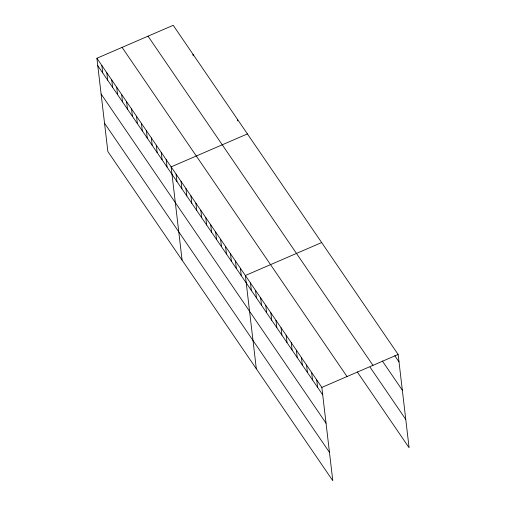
<?xml version="1.0" encoding="UTF-8"?>
<svg xmlns="http://www.w3.org/2000/svg" width="506" height="506" viewBox="0 0 506 506"><rect width="100%" height="100%" fill="white"/><g stroke="black" fill="none" stroke-linecap="round" stroke-linejoin="round"><path stroke-width="0.76" d="M96.905 58.253L321.841 387.425L332.796 480.7L107.86 151.528L96.905 58.253L173.204 25.3L398.14 354.472L409.095 447.747L357.261 371.891M247.428 133.926L171.136 166.879L182.09 260.154M321.658 242.557L245.366 275.511L256.321 368.779M321.841 387.425L398.14 354.472M394.762 355.686L399.013 361.904M382.372 361.006L402.34 390.234M148.024 36.173L372.96 365.351M370.076 367.192L405.768 419.417M122.085 47.381L347.021 376.553M97.778 65.685L322.714 394.857M101.105 94.008L326.041 423.187M104.533 123.198L329.469 452.37M316.743 379.968L317.616 387.394M311.645 372.505L312.518 379.936M306.547 365.041L307.42 372.473M301.45 357.584L302.322 365.009M296.352 350.12L297.224 357.552M291.247 342.663L292.12 350.089M286.149 335.2L287.022 342.625M281.051 327.736L281.924 335.168M275.953 320.279L276.826 327.705M270.855 312.816L271.728 320.241M265.758 305.352L266.63 312.784M260.66 297.895L261.532 305.32M237.535 119.441L237.706 120.928M255.562 290.431L256.434 297.857M250.464 282.968L251.337 290.4M240.413 268.269L241.286 275.694M235.467 261.026L236.34 268.452M230.515 253.784L231.387 261.21M225.568 246.542L226.441 253.968M220.622 239.3L221.495 246.726M215.67 232.058L216.543 239.483M192.995 54.268L193.172 55.755M210.724 224.816L211.597 232.241M205.771 217.574L206.644 224.999M200.825 210.332L201.698 217.763M195.879 203.089L196.752 210.521M190.926 195.847L191.799 203.279M185.98 188.605L186.853 196.037M181.034 181.363L181.907 188.795M176.082 174.121L176.955 181.553M166.183 159.637L167.056 167.069M161.237 152.401L162.11 159.826M156.291 145.159L157.164 152.584M151.338 137.917L152.211 145.342M146.392 130.674L147.265 138.1M141.44 123.432L142.312 130.858M136.493 116.19L137.366 123.616M131.547 108.948L132.42 116.374M126.595 101.706L127.468 109.132M121.649 94.464L122.522 101.889M116.696 87.222L117.569 94.647M111.75 79.98L112.623 87.405M106.804 72.737L107.677 80.163M101.851 65.495L102.724 72.921"/></g></svg>
